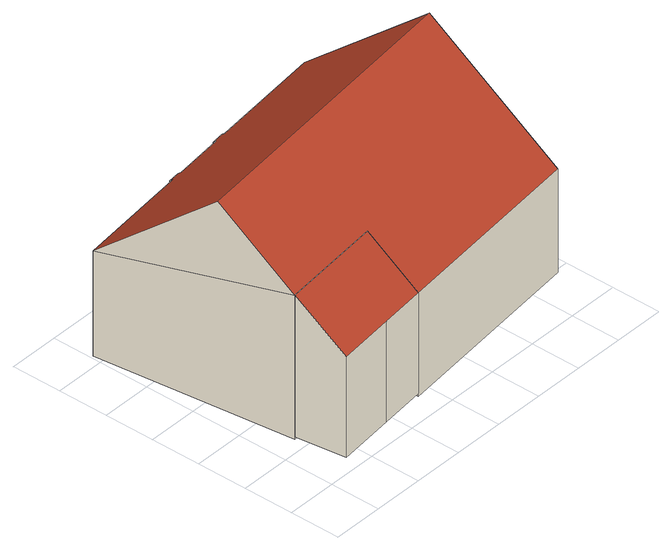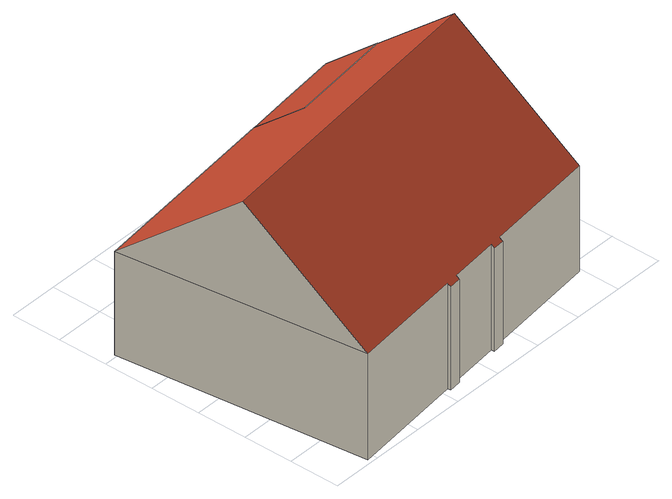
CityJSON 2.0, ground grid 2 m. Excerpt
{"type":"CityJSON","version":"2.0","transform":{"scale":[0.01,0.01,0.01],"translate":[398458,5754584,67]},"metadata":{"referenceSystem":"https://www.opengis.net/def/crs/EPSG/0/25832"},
"CityObjects":{
"building1":{"type":"Building","attributes":{"Gemeindeschluessel":"05515000","Geometrietyp2DReferenz":"3000","function":"51009_1610","roofType":"2100","measuredHeight":5.83},"geometry":[{"type":"Solid","lod":"2","boundaries":[[[[0,1,2,3]],[[4,5,1,0]],[[6,7,5,4]],[[8,9,7,6]],[[3,2,9,8]],[[6,4,0,3,8]],[[1,5,7,9,2]]]],"semantics":{"surfaces":[{"type":"WallSurface"},{"type":"RoofSurface"},{"type":"GroundSurface"}],"values":[[0,0,0,0,0,1,2]]}}]},
"building2":{"type":"Building","attributes":{"Gemeindeschluessel":"05515000","Geometrietyp2DReferenz":"3000","function":"31001_1000","roofType":"5000","measuredHeight":8.48},"address":[{"country":"Germany","locality":"Münster","thoroughfareNumber":"18","thoroughfareName":"Haus Forkenbeck"}],"geometry":[{"type":"Solid","lod":"2","boundaries":[[[[10,11,12,13]],[[14,15,11,10]],[[16,17,15,14]],[[18,19,17,16]],[[20,21,19,18]],[[22,23,21,20]],[[24,25,23,22]],[[26,27,25,24]],[[28,29,27,26]],[[30,31,29,28]],[[32,33,31,30]],[[34,35,33,32]],[[36,37,35,34]],[[13,12,37,36]],[[32,38,39,13,36,34]],[[30,28,26,24,22,20,18,16,14,10,39,38]],[[13,39,10]],[[30,38,32]],[[11,15,17,19,21,23,25,27,29,31,33,35,37,12]]]],"semantics":{"surfaces":[{"type":"WallSurface"},{"type":"RoofSurface"},{"type":"GroundSurface"}],"values":[[0,0,0,0,0,0,0,0,0,0,0,0,0,0,1,1,0,0,2]]}}]}
},
"vertices":[
[105,249,600],[105,249,17],[130,49,17],[130,49,430],[520,296,599],[520,296,17],[544,97,430],[544,97,17],[359,75,430],[359,75,17],
[12,1042,438],[12,1042,5],[105,249,5],[105,249,598],[473,1095,438],[473,1095,5],[471,1108,427],[471,1108,5],[519,1112,428],[519,1112,5],[520,1100,438],[520,1100,5],[720,1123,439],[720,1123,5],[719,1135,428],[719,1135,5],[769,1142,428],[769,1142,5],[771,1129,439],[771,1129,5],[1229,1182,439],[1229,1182,5],[1345,188,430],[1345,188,5],[544,97,431],[544,97,5],[520,296,598],[520,296,5],[1286,692,853],[70,551,853]
]}
